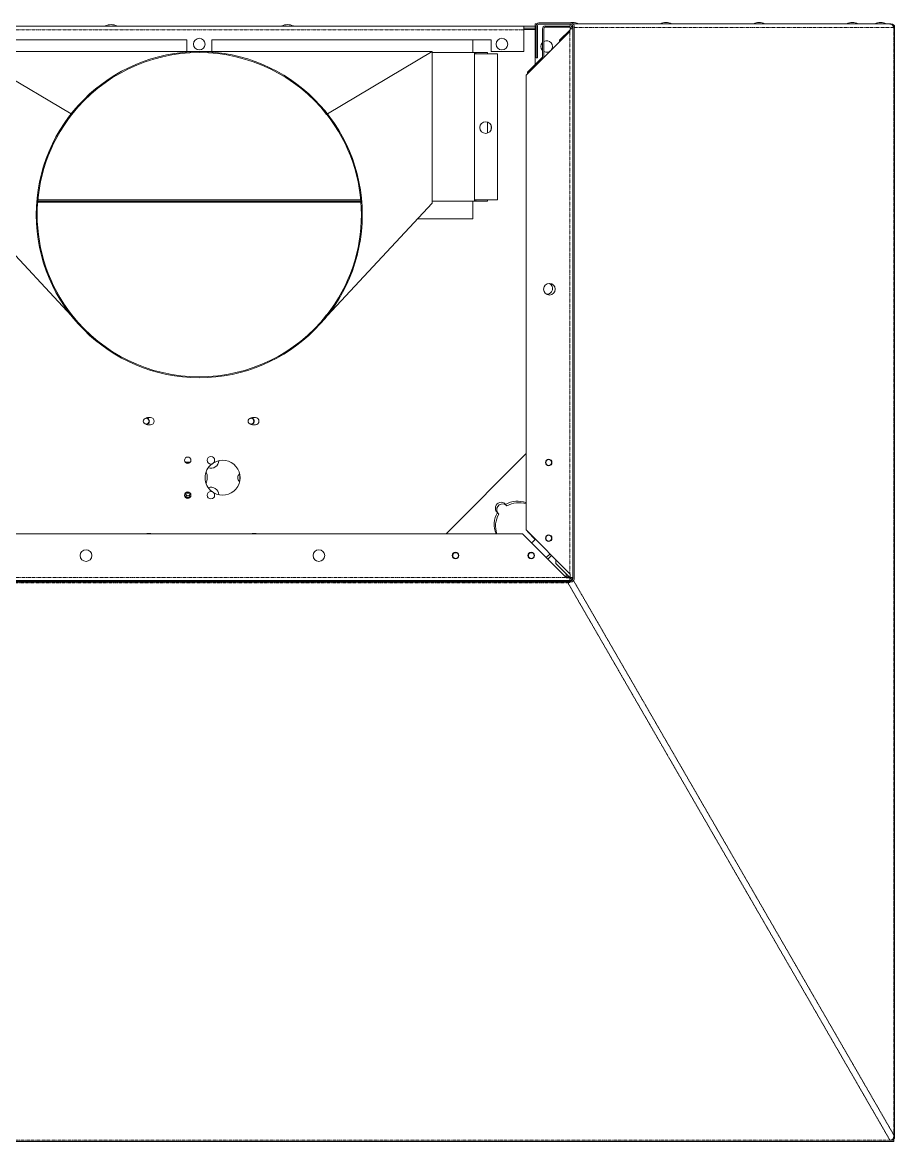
# Model space of a CAD drawing. Header units: millimetres. Extents: x 46989 to 543236, y 252623 to 526638.
# Drawn here: x 67534 to 81019, y 442708 to 460006 of the extents above; entities that cross this region are included whole.
import ezdxf

# ---------------------------------------------------------------- set-up
doc = ezdxf.new("R2010")
doc.units = ezdxf.units.MM
doc.linetypes.add('PHANTOM', pattern=[20, 10, -2, 2, -2, 2, -2])

msp = doc.modelspace()

# ---------------------------------------------------------------- linework, layer by layer
at = {"color": 7, "lineweight": 13, "ltscale": 0.000986}
msp.add_line((75489, 459984), (75461, 459984), dxfattribs=at)
at = {"color": 7, "lineweight": 13, "ltscale": 0.03937}
for p, q in [((75461, 459984), (75461, 459353)), ((76050, 459984), (80929, 459984)), ((75286, 459950), (65252, 459950)), ((75322, 459188), (76000, 459865)), ((76042, 459908), (76042, 451425)), ((76063, 459955), (76063, 451400)), ((81019, 459928), (81019, 442757)), ((65756, 459736), (70076, 459736)), ((70462, 459736), (74782, 459736)), ((73869, 459554), (66669, 459554)), ((66669, 459554), (68289, 458592)), ((73869, 459554), (72249, 458592)), ((73869, 457214), (73869, 459554)), ((73869, 459539), (74522, 459539)), ((74522, 459518), (74522, 457264)), ((74877, 459518), (74877, 457264)), ((75322, 452161), (75322, 459188)), ((66669, 457214), (68289, 455475)), ((67771, 457228), (72767, 457228)), ((72766, 457242), (67773, 457242)), ((72764, 457264), (67774, 457264)), ((73869, 457214), (72249, 455475)), ((73869, 457242), (74522, 457242)), ((74496, 456969), (73641, 456969)), ((75322, 453341), (74084, 452102)), ((65373, 452102), (75264, 452102)), ((75264, 452102), (75942, 451425)), ((76000, 451483), (75322, 452161)), ((76020, 451377), (64585, 451377)), ((76020, 451357), (64585, 451357)), ((76000, 451382), (64637, 451382)), ((59534, 442708), (81005, 442708))]:
    msp.add_line(p, q, dxfattribs=at)
at = {"color": 7, "lineweight": 13, "ltscale": 0.017375}
for p, q in [((75520, 459997), (76020, 459997)), ((75520, 459977), (76020, 459977))]:
    msp.add_line(p, q, dxfattribs=at)
at = {"color": 7, "linetype": 'PHANTOM', "lineweight": 13, "ltscale": 0.000925}
msp.add_line((76001, 459977), (76001, 459950), dxfattribs=at)
at = {"color": 7, "lineweight": 13, "ltscale": 0.002482}
msp.add_line((76050, 459984), (76122, 459984), dxfattribs=at)
at = {"color": 7, "lineweight": 13, "ltscale": 0.000383}
for p, q in [((76122, 459984), (76133, 459984)), ((77562, 459984), (77573, 459984)), ((79003, 459984), (79014, 459984)), ((80444, 459984), (80455, 459984)), ((68984, 459950), (68995, 459950)), ((71713, 459950), (71724, 459950))]:
    msp.add_line(p, q, dxfattribs=at)
at = {"color": 7, "lineweight": 13, "ltscale": 0.003125}
for p, q in [((77393, 459984), (77483, 459984)), ((78834, 459984), (78924, 459984)), ((80275, 459984), (80365, 459984)), ((68815, 459950), (68905, 459950)), ((71544, 459950), (71634, 459950))]:
    msp.add_line(p, q, dxfattribs=at)
at = {"color": 7, "lineweight": 13, "ltscale": 0.002742}
for p, q in [((77483, 459984), (77562, 459984)), ((78924, 459984), (79003, 459984)), ((80365, 459984), (80444, 459984)), ((68905, 459950), (68984, 459950)), ((71634, 459950), (71713, 459950))]:
    msp.add_line(p, q, dxfattribs=at)
at = {"color": 7, "lineweight": 13, "ltscale": 0.001129}
msp.add_line((80929, 459984), (80962, 459984), dxfattribs=at)
at = {"color": 7, "lineweight": 13, "ltscale": 0.000239}
msp.add_line((80962, 459984), (80962, 459978), dxfattribs=at)
at = {"color": 7, "linetype": 'PHANTOM', "lineweight": 13, "ltscale": 0.03937}
for p, q in [((75286, 459893), (65252, 459893)), ((76000, 459865), (76000, 451483)), ((76063, 459928), (81008, 459928)), ((81008, 459928), (81008, 442807)), ((64571, 451344), (75968, 451344)), ((75942, 451425), (64695, 451425)), ((80947, 442728), (75968, 451344)), ((81008, 442807), (76056, 451377)), ((59592, 442728), (80947, 442728))]:
    msp.add_line(p, q, dxfattribs=at)
at = {"color": 7, "lineweight": 13, "ltscale": 0.001975}
msp.add_line((75286, 459950), (75286, 459893), dxfattribs=at)
at = {"color": 7, "lineweight": 13, "ltscale": 0.006063}
for p, q in [((75461, 459950), (75286, 459950)), ((75461, 459916), (75286, 459916)), ((75461, 459898), (75286, 459898))]:
    msp.add_line(p, q, dxfattribs=at)
at = {"color": 7, "lineweight": 13, "ltscale": 0.011725}
msp.add_line((75286, 459893), (75286, 459556), dxfattribs=at)
at = {"color": 7, "lineweight": 13, "ltscale": 0.017275}
for p, q in [((75477, 459457), (75477, 459955)), ((75497, 459457), (75497, 459955))]:
    msp.add_line(p, q, dxfattribs=at)
at = {"color": 7, "lineweight": 13, "ltscale": 0.0157}
for p, q in [((75574, 459908), (75574, 459456)), ((75595, 459908), (75595, 459456))]:
    msp.add_line(p, q, dxfattribs=at)
at = {"color": 7, "lineweight": 13, "ltscale": 0.0133}
for p, q in [((76000, 459950), (75617, 459950)), ((76000, 459930), (75617, 459930))]:
    msp.add_line(p, q, dxfattribs=at)
at = {"color": 7, "lineweight": 13, "ltscale": 0.008058}
msp.add_line((76001, 459893), (75837, 459729), dxfattribs=at)
at = {"color": 7, "lineweight": 13, "ltscale": 0.001481}
msp.add_line((76004, 459908), (76000, 459865), dxfattribs=at)
at = {"color": 7, "lineweight": 13, "ltscale": 0.001477}
msp.add_line((76002, 459908), (76000, 459865), dxfattribs=at)
at = {"color": 7, "linetype": 'PHANTOM', "lineweight": 13, "ltscale": 0.001286}
msp.add_line((76001, 459930), (76001, 459893), dxfattribs=at)
at = {"color": 7, "lineweight": 13, "ltscale": 6.5e-05}
msp.add_line((76004, 459908), (76002, 459908), dxfattribs=at)
at = {"color": 7, "lineweight": 13, "ltscale": 0.000639}
msp.add_line((76022, 459908), (76004, 459908), dxfattribs=at)
at = {"color": 7, "lineweight": 13, "ltscale": 0.000212}
msp.add_line((76020, 459912), (76016, 459908), dxfattribs=at)
at = {"color": 7, "lineweight": 13, "ltscale": 0.000166}
msp.add_line((76020, 459917), (76020, 459912), dxfattribs=at)
at = {"color": 7, "linetype": 'PHANTOM', "lineweight": 13, "ltscale": 0.00015}
msp.add_line((76020, 459908), (76020, 459912), dxfattribs=at)
at = {"color": 7, "lineweight": 13, "ltscale": 0.000703}
msp.add_line((76022, 459955), (76042, 459955), dxfattribs=at)
at = {"color": 7, "lineweight": 13, "ltscale": 0.000358}
msp.add_line((76022, 459955), (76022, 459944), dxfattribs=at)
at = {"color": 7, "lineweight": 13, "ltscale": 0.0007}
for p, q in [((76042, 459908), (76022, 459908)), ((75477, 459457), (75497, 459457)), ((75574, 459456), (75595, 459456)), ((76000, 451382), (76000, 451402)), ((76042, 451425), (76022, 451425))]:
    msp.add_line(p, q, dxfattribs=at)
at = {"color": 7, "lineweight": 13, "ltscale": 0.001604}
msp.add_line((76042, 459955), (76042, 459908), dxfattribs=at)
at = {"color": 7, "lineweight": 13, "ltscale": 0.000355}
for p, q in [((81019, 459928), (81008, 459928)), ((81019, 442757), (81008, 442757))]:
    msp.add_line(p, q, dxfattribs=at)
at = {"color": 7, "lineweight": 13, "ltscale": 0.00625}
for p, q in [((70076, 459556), (70076, 459736)), ((70462, 459556), (70462, 459736)), ((74782, 459556), (74782, 459736))]:
    msp.add_line(p, q, dxfattribs=at)
at = {"color": 7, "lineweight": 13, "ltscale": 0.006827}
msp.add_line((74496, 459539), (74496, 459736), dxfattribs=at)
at = {"color": 7, "lineweight": 13, "ltscale": 0.000926}
for p, q in [((75837, 459729), (75837, 459703)), ((75343, 459235), (75343, 459208))]:
    msp.add_line(p, q, dxfattribs=at)
at = {"color": 7, "lineweight": 13, "ltscale": 0.013401}
msp.add_line((70076, 459556), (70462, 459556), dxfattribs=at)
at = {"color": 7, "lineweight": 13, "ltscale": 0.00075}
for p, q in [((74522, 459539), (74522, 459518)), ((74522, 457264), (74522, 457242)), ((74542, 457242), (74542, 457264))]:
    msp.add_line(p, q, dxfattribs=at)
at = {"color": 7, "lineweight": 13, "ltscale": 0.007025}
for p, q in [((74522, 459538), (74724, 459538)), ((74724, 457242), (74522, 457242))]:
    msp.add_line(p, q, dxfattribs=at)
at = {"color": 7, "lineweight": 13, "ltscale": 0.012336}
for p, q in [((74522, 459518), (74877, 459518)), ((74877, 457264), (74522, 457264))]:
    msp.add_line(p, q, dxfattribs=at)
at = {"color": 7, "lineweight": 13, "ltscale": 0.000702}
for p, q in [((74542, 459518), (74542, 459538)), ((74724, 459538), (74724, 459518))]:
    msp.add_line(p, q, dxfattribs=at)
at = {"color": 7, "lineweight": 13, "ltscale": 0.0175}
msp.add_line((74782, 459556), (75286, 459556), dxfattribs=at)
at = {"color": 7, "lineweight": 13, "ltscale": 0.011208}
msp.add_line((75571, 459463), (75343, 459235), dxfattribs=at)
at = {"color": 7, "lineweight": 13, "ltscale": 0.000125}
msp.add_line((75574, 459463), (75571, 459463), dxfattribs=at)
at = {"color": 7, "lineweight": 13, "ltscale": 0.000101}
msp.add_line((75597, 459463), (75595, 459463), dxfattribs=at)
at = {"color": 7, "lineweight": 13, "ltscale": 0.005962}
msp.add_line((74724, 458294), (74724, 458466), dxfattribs=at)
at = {"color": 7, "linetype": 'PHANTOM', "lineweight": 13, "ltscale": 0.002262}
msp.add_line((74781, 458347), (74781, 458413), dxfattribs=at)
at = {"color": 7, "lineweight": 13, "ltscale": 0.0095}
msp.add_line((74496, 457242), (74496, 456969), dxfattribs=at)
at = {"color": 7, "lineweight": 13, "ltscale": 0.000748}
msp.add_line((74724, 457264), (74724, 457242), dxfattribs=at)
at = {"color": 7, "lineweight": 13, "ltscale": 0.00155}
for p, q in [((69471, 453899), (69516, 453899)), ((69516, 453787), (69471, 453787)), ((71091, 453899), (71136, 453899)), ((71136, 453787), (71091, 453787)), ((69471, 452104), (69516, 452104)), ((71091, 452104), (71136, 452104))]:
    msp.add_line(p, q, dxfattribs=at)
at = {"color": 7, "lineweight": 13, "ltscale": 0.002774}
msp.add_line((70130, 453207), (70050, 453207), dxfattribs=at)
at = {"color": 7, "lineweight": 13, "ltscale": 0.002465}
msp.add_line((70125, 453202), (70054, 453202), dxfattribs=at)
at = {"color": 7, "lineweight": 13, "ltscale": 0.001661}
msp.add_line((70081, 452690), (70046, 452723), dxfattribs=at)
at = {"color": 7, "lineweight": 13, "ltscale": 0.00258}
msp.add_line((70052, 452732), (70127, 452732), dxfattribs=at)
at = {"color": 7, "lineweight": 13, "ltscale": 0.002208}
msp.add_line((70058, 452737), (70121, 452737), dxfattribs=at)
at = {"color": 7, "lineweight": 13, "ltscale": 0.001387}
msp.add_line((70136, 452717), (70106, 452690), dxfattribs=at)
at = {"color": 7, "lineweight": 13, "ltscale": 0.00117}
msp.add_line((70064, 452672), (70039, 452694), dxfattribs=at)
at = {"color": 7, "lineweight": 13, "ltscale": 0.000707}
msp.add_line((70138, 452685), (70123, 452672), dxfattribs=at)
at = {"color": 7, "lineweight": 13, "ltscale": 0.00017}
msp.add_line((75343, 452141), (75343, 452136), dxfattribs=at)
at = {"color": 7, "lineweight": 13, "ltscale": 0.005942}
msp.add_line((75464, 452015), (75343, 452136), dxfattribs=at)
at = {"color": 7, "lineweight": 13, "ltscale": 0.002869}
for p, q in [((75634, 451733), (75692, 451791)), ((75715, 451768), (75656, 451710))]:
    msp.add_line(p, q, dxfattribs=at)
at = {"color": 7, "lineweight": 13, "ltscale": 0.014213}
msp.add_line((76002, 451476), (75712, 451766), dxfattribs=at)
at = {"color": 7, "lineweight": 13, "ltscale": 0.001875}
msp.add_line((75779, 451699), (75779, 451645), dxfattribs=at)
at = {"color": 7, "lineweight": 13, "ltscale": 0.010889}
msp.add_line((75779, 451645), (76001, 451423), dxfattribs=at)
at = {"color": 7, "lineweight": 13, "ltscale": 0.00038}
msp.add_line((75929, 451438), (75940, 451438), dxfattribs=at)
at = {"color": 7, "lineweight": 13, "ltscale": 0.001632}
msp.add_line((75940, 451438), (75940, 451485), dxfattribs=at)
at = {"color": 7, "lineweight": 13, "ltscale": 0.001575}
msp.add_line((75985, 451439), (75940, 451439), dxfattribs=at)
at = {"color": 7, "lineweight": 13, "ltscale": 0.000156}
for p, q in [((75942, 451425), (75944, 451421)), ((76000, 451483), (76004, 451481))]:
    msp.add_line(p, q, dxfattribs=at)
at = {"color": 7, "lineweight": 13, "ltscale": 0.000515}
msp.add_line((75957, 451423), (75943, 451423), dxfattribs=at)
at = {"color": 7, "lineweight": 13, "ltscale": 0.000463}
msp.add_line((75957, 451421), (75944, 451421), dxfattribs=at)
at = {"color": 7, "lineweight": 13, "ltscale": 0.001475}
for p, q in [((76000, 451423), (75957, 451423)), ((76000, 451421), (75957, 451421)), ((76002, 451425), (76002, 451467)), ((76004, 451425), (76004, 451467))]:
    msp.add_line(p, q, dxfattribs=at)
at = {"color": 7, "lineweight": 13, "ltscale": 0.000441}
msp.add_line((75968, 451357), (75968, 451344), dxfattribs=at)
at = {"color": 7, "lineweight": 13, "ltscale": 4.4e-05}
msp.add_line((76000, 451483), (76001, 451482), dxfattribs=at)
at = {"color": 7, "lineweight": 13, "ltscale": 6.1e-05}
for p, q in [((76000, 451421), (76000, 451423)), ((76004, 451425), (76002, 451425))]:
    msp.add_line(p, q, dxfattribs=at)
at = {"color": 7, "lineweight": 13, "ltscale": 0.001346}
for p, q in [((76000, 451382), (76000, 451421)), ((76042, 451425), (76004, 451425))]:
    msp.add_line(p, q, dxfattribs=at)
at = {"color": 7, "linetype": 'PHANTOM', "lineweight": 13, "ltscale": 0.001875}
msp.add_line((76001, 451477), (76001, 451423), dxfattribs=at)
at = {"color": 7, "lineweight": 13, "ltscale": 0.000523}
msp.add_line((76002, 451467), (76002, 451482), dxfattribs=at)
at = {"color": 7, "lineweight": 13, "ltscale": 0.00047}
msp.add_line((76004, 451467), (76004, 451481), dxfattribs=at)
at = {"color": 7, "lineweight": 13, "ltscale": 0.000352}
msp.add_line((76020, 451387), (76020, 451377), dxfattribs=at)
at = {"color": 7, "lineweight": 13, "ltscale": 7.7e-05}
msp.add_line((76022, 451423), (76022, 451425), dxfattribs=at)
at = {"color": 7, "lineweight": 13, "ltscale": 0.000288}
msp.add_line((76034, 451400), (76042, 451400), dxfattribs=at)
at = {"color": 7, "lineweight": 13, "ltscale": 0.000163}
msp.add_line((76042, 451397), (76039, 451400), dxfattribs=at)
at = {"color": 7, "lineweight": 13, "ltscale": 0.000854}
msp.add_line((76042, 451424), (76042, 451400), dxfattribs=at)
at = {"color": 7, "lineweight": 13, "ltscale": 0.002}
msp.add_line((81005, 442728), (80947, 442728), dxfattribs=at)
at = {"color": 7, "lineweight": 13, "ltscale": 0.000426}
msp.add_line((81005, 442750), (80992, 442750), dxfattribs=at)
at = {"color": 7, "lineweight": 13, "ltscale": 0.000408}
msp.add_line((81008, 442757), (80997, 442757), dxfattribs=at)
at = {"color": 7, "lineweight": 13, "ltscale": 0.000766}
msp.add_line((81005, 442728), (81005, 442750), dxfattribs=at)
at = {"color": 7, "lineweight": 13, "ltscale": 0.000714}
msp.add_line((81005, 442728), (81005, 442708), dxfattribs=at)
at = {"color": 7, "lineweight": 13, "ltscale": 0.00175}
msp.add_line((81008, 442807), (81008, 442757), dxfattribs=at)
at = {"color": 7, "lineweight": 13, "ltscale": 0.03937}
for points in [[(81008, 459928), (81002, 459941), (80993, 459954), (80990, 459958), (80979, 459967), (80968, 459975), (80952, 459981), (80943, 459983), (80929, 459984)], [(70123, 452672), (70114, 452666), (70103, 452663), (70089, 452662), (70076, 452665), (70066, 452670), (70064, 452672)], [(70106, 452690), (70104, 452689), (70096, 452687), (70087, 452688), (70082, 452690), (70081, 452690)], [(75968, 451344), (75984, 451346), (75991, 451349), (75998, 451353), (76004, 451357)], [(80997, 442757), (80989, 442746), (80979, 442737), (80972, 442733), (80964, 442730)], [(80997, 442757), (81003, 442771), (81007, 442786), (81008, 442807)]]:
    msp.add_lwpolyline(points, dxfattribs=at)
for centre, radius in [((70269, 459670), 90), ((74948, 459670), 90), ((70269, 457034), 2520), ((74697, 458380), 90), ((75682, 455882), 90), ((69448, 453843), 45), ((71068, 453843), 45), ((70090, 453238), 50.4), ((70449, 453238), 57.6), ((75671, 453204), 50.4), ((75671, 453204), 50.4), ((75671, 453204), 45), ((70090, 452698), 50.4), ((70449, 452698), 57.6), ((75671, 452034), 50.4), ((75671, 452034), 50.4), ((75671, 452034), 45), ((68518, 451765), 90), ((72118, 451765), 90), ((74231, 451765), 50.4), ((74232, 451765), 45), ((75401, 451765), 50.4), ((75402, 451765), 45)]:
    msp.add_circle(centre, radius, dxfattribs=at)
for centre, radius, start, end in [((68905, 459774), 198, 90, 116.9915), ((68905, 459774), 198, 63.0085, 90), ((71634, 459774), 198, 90, 116.9915), ((71634, 459774), 198, 63.0085, 90), ((75520, 459955), 42.5, 90, 180), ((75520, 459955), 22.3, 90, 180), ((76043, 459808), 198, 90, 107.2233), ((76020, 459955), 42.5, 0, 90.0002), ((76020, 459955), 22.3, 0, 90.0003), ((76043, 459808), 198, 63.0085, 90), ((77483, 459808), 198, 90, 116.9915), ((77483, 459808), 198, 63.0085, 90), ((78924, 459808), 198, 90, 116.9915), ((78924, 459808), 198, 63.0085, 90), ((80365, 459808), 198, 90, 116.9915), ((80365, 459808), 198, 63.0085, 90), ((80801, 459808), 198, 90, 116.9915), ((80801, 459808), 198, 63.0085, 90), ((80962, 459928), 56.9, 0, 90), ((75617, 459908), 42.5, 90, 180), ((75617, 459908), 22.3, 90, 180), ((76000, 459908), 42.5, 0, 90), ((76000, 459908), 22.3, 0, 90), ((75640, 459634), 90, 137.0382, 222.9544), ((75640, 459634), 90, 239.4762, 120.5179), ((70269, 457034), 2506, 38.2133, 141.7867), ((70269, 457034), 2506, 141.7854, 218.2146), ((70270, 457034), 2506, 321.7854, 38.2146), ((75640, 455893), 90, 269.595, 61.6237), ((70269, 457034), 2506, 218.2133, 321.7867), ((69471, 453843), 56.2, 90, 130.2104), ((69471, 453843), 56.2, 231.1495, 270), ((69448, 453843), 50.4, 270, 92.1108), ((69448, 453843), 50.4, 269.2486, 270), ((69516, 453843), 56.2, 270, 90), ((71091, 453843), 56.2, 90, 130.2104), ((71091, 453843), 56.2, 231.1495, 270), ((71068, 453843), 50.4, 270, 92.1108), ((71068, 453843), 50.4, 269.2486, 270), ((71136, 453843), 56.2, 270, 90), ((70449, 453238), 123, 250.4169, 357.1117), ((70630, 452968), 270, 239.6805, 120.3201), ((70630, 452968), 270, 127.2085, 232.7906), ((70148, 452969), 245, 337.9517, 21.6528), ((70944, 452969), 78.5, 131.2591, 229.3456), ((70944, 452969), 50.4, 155.3505, 205.2542), ((70449, 452698), 123, 2.8875, 109.5836), ((74936, 452499), 90, 40.0743, 229.9256), ((74957, 452474), 90, 40.0743, 208.3346), ((75188, 452247), 360, 68.1609, 120.5771), ((75209, 452222), 360, 71.5767, 120.5771), ((75188, 452247), 360, 149.4229, 203.7032), ((75209, 452222), 360, 149.4229, 199.3923), ((74957, 452474), 90, 209.4168, 229.9256), ((69471, 452048), 56.2, 90, 103.0556), ((69516, 452048), 56.2, 76.9443, 90), ((71091, 452048), 56.2, 90, 103.0557), ((71136, 452048), 56.2, 76.9443, 90), ((75188, 452247), 360, 307.1972, 320.3806), ((74232, 451765), 50.4, 90.3822, 269.564), ((75402, 451765), 50.4, 90.3847, 269.5664), ((75943, 451426), 1.65, 207.9443, 253.6093), ((76126, 451463), 198, 212.4745, 216.9521), ((76000, 451425), 42.5, 270, 0), ((76000, 451425), 22.3, 270, 0), ((75888, 451407), 114, 357.7565, 8.2289), ((75549, 450636), 908, 58.839, 60.1424), ((76020, 451400), 42.5, 269.9998, 0), ((76020, 451400), 22.3, 269.9997, 0), ((75945, 451414), 83.3, 334.2599, 343.6585), ((80948, 442789), 61.1, 269.4947, 285.3858)]:
    msp.add_arc(centre, radius, start, end, dxfattribs=at)
at = {"color": 7, "linetype": 'PHANTOM', "lineweight": 13, "ltscale": 0.03937}
for centre, major_axis, start_param, end_param in [((70073, 452681), (8.47, 9.33), 2.121227, 3.141593), ((70073, 452681), (8.47, 9.33), 0, 2.121227), ((70115, 452681), (-8.47, 9.33), 3.141593, 6.283185)]:
    msp.add_ellipse(centre, major_axis=major_axis, ratio=0.675643, start_param=start_param, end_param=end_param, dxfattribs=at)

doc.saveas('drawing.dxf')
